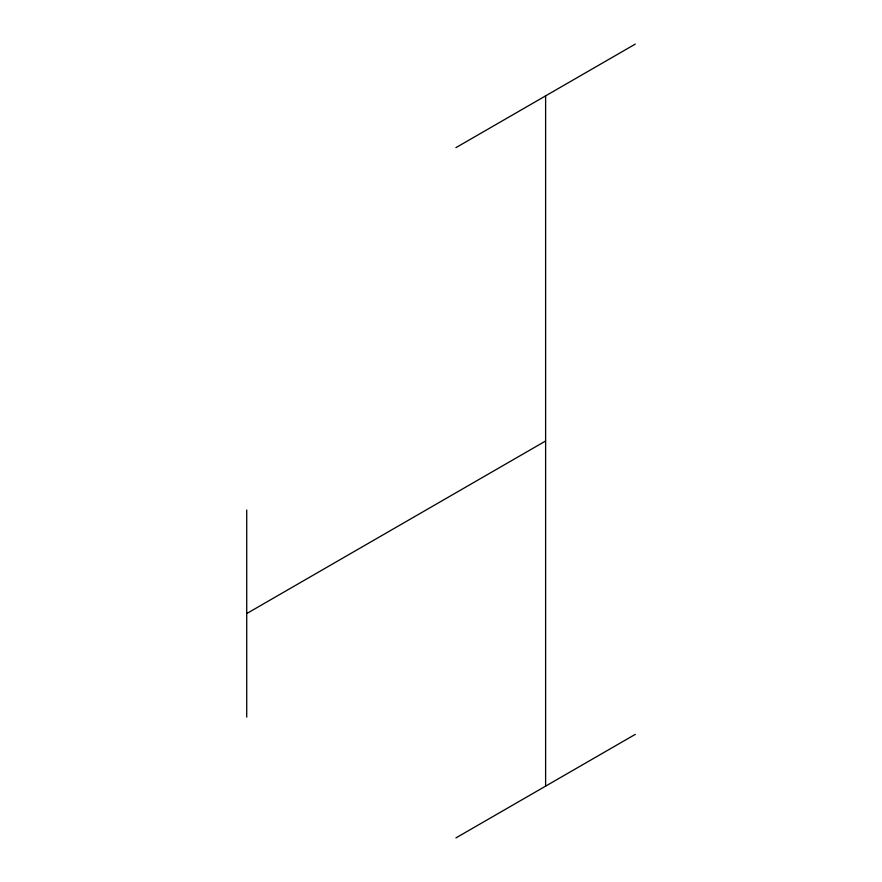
<?xml version="1.0" encoding="UTF-8"?>
<svg xmlns="http://www.w3.org/2000/svg" width="882" height="882" viewBox="0 0 882 882"><rect width="100%" height="100%" fill="white"/><g stroke="black" fill="none" stroke-linecap="round" stroke-linejoin="round"><path stroke-width="1.32" d="M455.95 147.636L635.283 44.1M246.717 613.563L545.616 441M455.95 837.9L635.283 734.364M545.616 95.873L545.616 786.127M246.717 510.028L246.717 717.099"/></g></svg>
